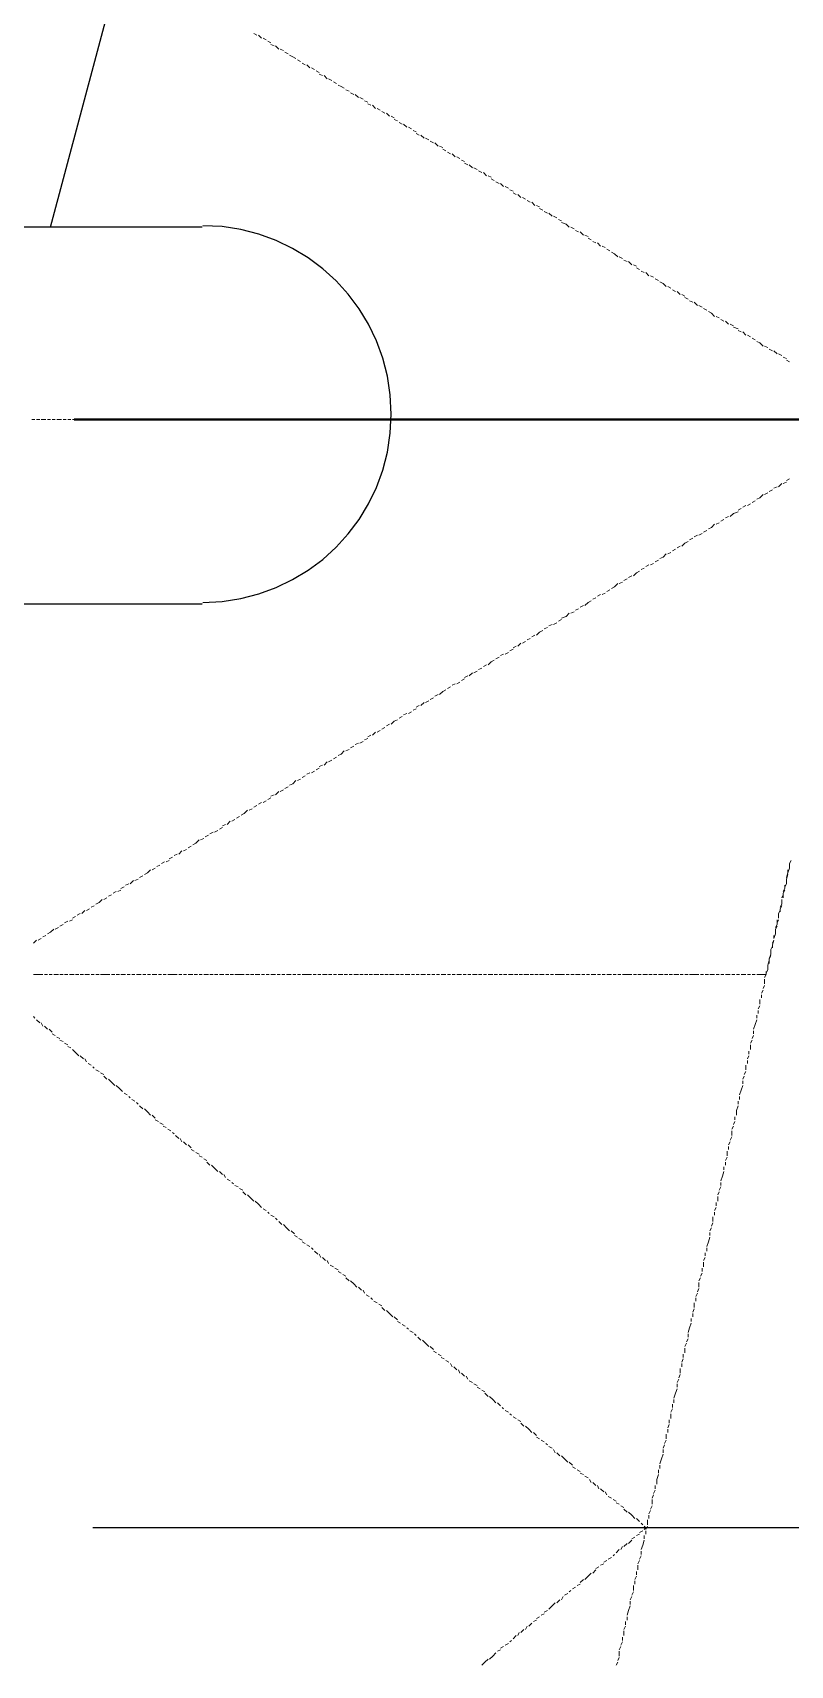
# Model space of a CAD drawing. Extents: x 0 to 604, y 0 to 420.
# Drawn here: x 80.51 to 90.77, y 337.12 to 359.23 of the extents above; entities that cross this region are included whole.
import ezdxf

# ---------------------------------------------------------------- set-up
doc = ezdxf.new("R2010")
doc.units = 0

msp = doc.modelspace()

# ---------------------------------------------------------------- linework, layer by layer
at = {"color": 7, "lineweight": 25}
for p, q in [((80.751, 356.595), (81.64, 359.939)), ((83.075, 356.603), (82.815, 356.616)), ((82.804, 356.595), (77.322, 356.595)), ((83.329, 356.564), (83.075, 356.603)), ((83.573, 356.501), (83.329, 356.564)), ((83.807, 356.416), (83.573, 356.501)), ((84.03, 356.308), (83.807, 356.416)), ((84.241, 356.18), (84.03, 356.308)), ((84.437, 356.034), (84.241, 356.18)), ((84.618, 355.869), (84.437, 356.034)), ((84.783, 355.688), (84.618, 355.869)), ((84.93, 355.491), (84.783, 355.688)), ((85.057, 355.281), (84.93, 355.491)), ((85.165, 355.058), (85.057, 355.281)), ((85.25, 354.824), (85.165, 355.058)), ((85.313, 354.579), (85.25, 354.824)), ((85.352, 354.326), (85.313, 354.579)), ((85.365, 354.065), (85.352, 354.326)), ((85.352, 353.805), (85.365, 354.065)), ((85.313, 353.551), (85.352, 353.805)), ((85.25, 353.307), (85.313, 353.551)), ((85.165, 353.073), (85.25, 353.307)), ((85.057, 352.85), (85.165, 353.073)), ((84.783, 352.443), (84.93, 352.639)), ((84.93, 352.639), (85.057, 352.85)), ((84.618, 352.262), (84.783, 352.443)), ((84.437, 352.097), (84.618, 352.262)), ((84.241, 351.95), (84.437, 352.097)), ((83.807, 351.715), (84.03, 351.823)), ((84.03, 351.823), (84.241, 351.95)), ((82.815, 351.515), (83.075, 351.528)), ((83.075, 351.528), (83.329, 351.567)), ((83.329, 351.567), (83.573, 351.63)), ((83.573, 351.63), (83.807, 351.715)), ((77.322, 351.494), (82.804, 351.494)), ((101.325, 338.984), (81.322, 338.984))]:
    msp.add_line(p, q, dxfattribs=at)
at = {"color": 7, "lineweight": 5}
for p, q in [((83.502, 359.219), (83.545, 359.198)), ((83.566, 359.198), (83.608, 359.156)), ((83.629, 359.156), (83.672, 359.135)), ((83.693, 359.114), (83.735, 359.092)), ((83.735, 359.071), (83.778, 359.05)), ((83.799, 359.05), (83.841, 359.008)), ((83.862, 359.008), (83.905, 358.987)), ((83.926, 358.966), (83.968, 358.944)), ((83.989, 358.923), (84.032, 358.902)), ((84.032, 358.902), (84.074, 358.881)), ((84.095, 358.86), (84.137, 358.839)), ((84.159, 358.817), (84.201, 358.796)), ((84.222, 358.796), (84.264, 358.754)), ((84.286, 358.754), (84.328, 358.733)), ((84.349, 358.711), (84.391, 358.69)), ((84.391, 358.669), (84.434, 358.648)), ((84.455, 358.648), (84.497, 358.606)), ((84.518, 358.606), (84.561, 358.584)), ((84.582, 358.563), (84.624, 358.542)), ((84.645, 358.521), (84.688, 358.5)), ((84.688, 358.5), (84.73, 358.479)), ((84.751, 358.457), (84.794, 358.436)), ((84.815, 358.415), (84.857, 358.394)), ((84.878, 358.394), (84.921, 358.352)), ((84.942, 358.352), (84.984, 358.33)), ((85.005, 358.309), (85.048, 358.288)), ((85.048, 358.267), (85.09, 358.246)), ((85.111, 358.246), (85.153, 358.204)), ((85.175, 358.204), (85.217, 358.182)), ((85.238, 358.161), (85.28, 358.14)), ((85.302, 358.14), (85.344, 358.098)), ((85.365, 358.098), (85.407, 358.077)), ((85.407, 358.055), (85.45, 358.034)), ((85.471, 358.013), (85.513, 357.992)), ((85.534, 357.992), (85.577, 357.949)), ((85.598, 357.949), (85.64, 357.928)), ((85.661, 357.907), (85.704, 357.886)), ((85.704, 357.865), (85.746, 357.844)), ((85.767, 357.844), (85.81, 357.801)), ((85.831, 357.801), (85.873, 357.78)), ((85.894, 357.759), (85.937, 357.738)), ((85.958, 357.738), (86, 357.695)), ((86.021, 357.695), (86.064, 357.674)), ((86.064, 357.653), (86.106, 357.632)), ((86.127, 357.611), (86.169, 357.59)), ((86.191, 357.59), (86.233, 357.547)), ((86.254, 357.547), (86.296, 357.526)), ((86.318, 357.505), (86.36, 357.484)), ((86.36, 357.463), (86.402, 357.442)), ((86.423, 357.442), (86.466, 357.399)), ((86.487, 357.399), (86.529, 357.378)), ((86.55, 357.357), (86.593, 357.336)), ((86.614, 357.336), (86.656, 357.293)), ((86.677, 357.293), (86.72, 357.272)), ((86.72, 357.251), (86.762, 357.23)), ((86.783, 357.209), (86.826, 357.187)), ((86.847, 357.187), (86.889, 357.145)), ((86.91, 357.145), (86.953, 357.124)), ((86.974, 357.103), (87.016, 357.082)), ((87.016, 357.06), (87.058, 357.039)), ((87.08, 357.039), (87.122, 356.997)), ((87.143, 356.997), (87.185, 356.976)), ((87.207, 356.955), (87.249, 356.933)), ((87.27, 356.933), (87.312, 356.891)), ((87.334, 356.891), (87.376, 356.87)), ((87.376, 356.849), (87.418, 356.828)), ((87.439, 356.807), (87.482, 356.785)), ((87.503, 356.785), (87.545, 356.743)), ((87.566, 356.743), (87.609, 356.722)), ((87.63, 356.701), (87.672, 356.68)), ((87.672, 356.658), (87.736, 356.637)), ((87.736, 356.637), (87.778, 356.595)), ((87.799, 356.595), (87.842, 356.574)), ((87.863, 356.553), (87.905, 356.531)), ((87.926, 356.531), (87.969, 356.489)), ((87.99, 356.489), (88.032, 356.468)), ((88.032, 356.447), (88.074, 356.425)), ((88.096, 356.404), (88.138, 356.383)), ((88.159, 356.383), (88.201, 356.341)), ((88.223, 356.341), (88.265, 356.32)), ((88.286, 356.298), (88.328, 356.277)), ((88.35, 356.256), (88.392, 356.235)), ((88.392, 356.235), (88.434, 356.193)), ((88.455, 356.193), (88.498, 356.171)), ((88.519, 356.15), (88.561, 356.129)), ((88.582, 356.129), (88.625, 356.087)), ((88.646, 356.087), (88.688, 356.066)), ((88.688, 356.045), (88.731, 356.023)), ((88.752, 356.002), (88.794, 355.981)), ((88.815, 355.981), (88.858, 355.939)), ((88.879, 355.939), (88.921, 355.918)), ((88.942, 355.896), (88.985, 355.875)), ((89.006, 355.854), (89.048, 355.833)), ((89.048, 355.833), (89.09, 355.791)), ((89.112, 355.791), (89.154, 355.769)), ((89.175, 355.748), (89.217, 355.727)), ((89.239, 355.727), (89.281, 355.685)), ((89.302, 355.685), (89.344, 355.663)), ((89.344, 355.642), (89.387, 355.621)), ((89.408, 355.6), (89.45, 355.579)), ((89.471, 355.579), (89.514, 355.536)), ((89.535, 355.536), (89.577, 355.515)), ((89.598, 355.494), (89.641, 355.473)), ((89.662, 355.452), (89.704, 355.431)), ((89.704, 355.431), (89.747, 355.388)), ((89.768, 355.388), (89.81, 355.367)), ((89.831, 355.346), (89.874, 355.325)), ((89.895, 355.325), (89.937, 355.282)), ((89.958, 355.282), (90.001, 355.261)), ((90.001, 355.24), (90.064, 355.219)), ((90.064, 355.198), (90.106, 355.177)), ((90.128, 355.177), (90.17, 355.134)), ((90.191, 355.134), (90.233, 355.113)), ((90.255, 355.092), (90.297, 355.071)), ((90.318, 355.05), (90.36, 355.029)), ((90.36, 355.029), (90.403, 354.986)), ((90.424, 354.986), (90.466, 354.965)), ((90.487, 354.944), (90.53, 354.923)), ((90.551, 354.923), (90.593, 354.88)), ((90.614, 354.88), (90.657, 354.859)), ((90.678, 354.838), (90.72, 354.817)), ((90.72, 354.796), (90.763, 354.774)), ((80.539, 353.991), (80.497, 353.991)), ((80.603, 353.991), (80.56, 353.991)), ((80.687, 353.991), (80.624, 353.991)), ((80.751, 353.991), (80.708, 353.991)), ((80.814, 353.991), (80.772, 353.991)), ((80.899, 353.991), (80.835, 353.991)), ((80.962, 353.991), (80.92, 353.991)), ((81.026, 353.991), (80.984, 353.991)), ((81.111, 353.991), (81.047, 353.991)), ((81.174, 353.991), (81.132, 353.991)), ((81.238, 353.991), (81.195, 353.991)), ((81.322, 353.991), (81.259, 353.991)), ((81.386, 353.991), (81.343, 353.991)), ((81.449, 353.991), (81.407, 353.991)), ((81.513, 353.991), (81.47, 353.991)), ((81.597, 353.991), (81.534, 353.991)), ((81.661, 353.991), (81.619, 353.991)), ((81.724, 353.991), (81.682, 353.991)), ((81.809, 353.991), (81.746, 353.991)), ((81.873, 353.991), (81.83, 353.991)), ((81.936, 353.991), (81.894, 353.991)), ((82.021, 353.991), (81.957, 353.991)), ((82.084, 353.991), (82.042, 353.991)), ((82.148, 353.991), (82.105, 353.991)), ((82.232, 353.991), (82.169, 353.991)), ((82.296, 353.991), (82.254, 353.991)), ((82.359, 353.991), (82.317, 353.991)), ((82.423, 353.991), (82.381, 353.991)), ((82.508, 353.991), (82.444, 353.991)), ((82.571, 353.991), (82.529, 353.991)), ((82.635, 353.991), (82.592, 353.991)), ((82.719, 353.991), (82.656, 353.991)), ((82.783, 353.991), (82.74, 353.991)), ((82.846, 353.991), (82.804, 353.991)), ((82.931, 353.991), (82.867, 353.991)), ((82.994, 353.991), (82.952, 353.991)), ((83.058, 353.991), (83.016, 353.991)), ((83.143, 353.991), (83.079, 353.991)), ((83.206, 353.991), (83.143, 353.991)), ((83.27, 353.991), (83.227, 353.991)), ((83.333, 353.991), (83.291, 353.991)), ((83.418, 353.991), (83.354, 353.991)), ((83.481, 353.991), (83.439, 353.991)), ((83.545, 353.991), (83.502, 353.991)), ((83.629, 353.991), (83.566, 353.991)), ((83.693, 353.991), (83.651, 353.991)), ((83.756, 353.991), (83.714, 353.991)), ((83.841, 353.991), (83.778, 353.991)), ((83.905, 353.991), (83.862, 353.991)), ((83.968, 353.991), (83.926, 353.991)), ((84.053, 353.991), (83.989, 353.991)), ((84.116, 353.991), (84.053, 353.991)), ((84.18, 353.991), (84.137, 353.991)), ((84.243, 353.991), (84.201, 353.991)), ((84.328, 353.991), (84.264, 353.991)), ((84.391, 353.991), (84.349, 353.991)), ((84.455, 353.991), (84.413, 353.991)), ((84.54, 353.991), (84.476, 353.991)), ((84.603, 353.991), (84.561, 353.991)), ((84.667, 353.991), (84.624, 353.991)), ((84.751, 353.991), (84.688, 353.991)), ((84.815, 353.991), (84.772, 353.991)), ((84.878, 353.991), (84.836, 353.991)), ((84.963, 353.991), (84.899, 353.991)), ((85.026, 353.991), (84.963, 353.991)), ((85.09, 353.991), (85.048, 353.991)), ((85.153, 353.991), (85.111, 353.991)), ((85.238, 353.991), (85.175, 353.991)), ((85.302, 353.991), (85.259, 353.991)), ((85.365, 353.991), (85.323, 353.991)), ((85.45, 353.991), (85.386, 353.991)), ((85.513, 353.991), (85.471, 353.991)), ((85.577, 353.991), (85.534, 353.991)), ((85.661, 353.991), (85.598, 353.991)), ((85.725, 353.991), (85.683, 353.991)), ((85.788, 353.991), (85.746, 353.991)), ((85.873, 353.991), (85.81, 353.991)), ((85.937, 353.991), (85.873, 353.991)), ((86, 353.991), (85.958, 353.991)), ((86.064, 353.991), (86.021, 353.991)), ((86.148, 353.991), (86.085, 353.991)), ((86.212, 353.991), (86.169, 353.991)), ((86.275, 353.991), (86.233, 353.991)), ((86.36, 353.991), (86.296, 353.991)), ((86.423, 353.991), (86.381, 353.991)), ((86.487, 353.991), (86.445, 353.991)), ((86.572, 353.991), (86.508, 353.991)), ((86.635, 353.991), (86.593, 353.991)), ((86.699, 353.991), (86.656, 353.991)), ((86.783, 353.991), (86.72, 353.991)), ((86.847, 353.991), (86.783, 353.991)), ((86.91, 353.991), (86.868, 353.991)), ((86.974, 353.991), (86.931, 353.991)), ((87.058, 353.991), (86.995, 353.991)), ((87.122, 353.991), (87.08, 353.991)), ((87.185, 353.991), (87.143, 353.991)), ((87.27, 353.991), (87.207, 353.991)), ((87.334, 353.991), (87.291, 353.991)), ((87.397, 353.991), (87.355, 353.991)), ((87.482, 353.991), (87.418, 353.991)), ((87.545, 353.991), (87.503, 353.991)), ((87.609, 353.991), (87.566, 353.991)), ((87.693, 353.991), (87.63, 353.991)), ((87.757, 353.991), (87.693, 353.991)), ((87.82, 353.991), (87.778, 353.991)), ((87.884, 353.991), (87.842, 353.991)), ((87.969, 353.991), (87.905, 353.991)), ((88.032, 353.991), (87.99, 353.991)), ((88.096, 353.991), (88.053, 353.991)), ((88.18, 353.991), (88.117, 353.991)), ((88.244, 353.991), (88.201, 353.991)), ((88.307, 353.991), (88.265, 353.991)), ((88.392, 353.991), (88.328, 353.991)), ((88.455, 353.991), (88.413, 353.991)), ((88.519, 353.991), (88.477, 353.991)), ((88.582, 353.991), (88.54, 353.991)), ((88.667, 353.991), (88.604, 353.991)), ((88.731, 353.991), (88.688, 353.991)), ((88.794, 353.991), (88.752, 353.991)), ((88.879, 353.991), (88.815, 353.991)), ((88.942, 353.991), (88.9, 353.991)), ((89.006, 353.991), (88.963, 353.991)), ((89.09, 353.991), (89.027, 353.991)), ((89.154, 353.991), (89.112, 353.991)), ((89.217, 353.991), (89.175, 353.991)), ((89.302, 353.991), (89.239, 353.991)), ((89.366, 353.991), (89.323, 353.991)), ((89.429, 353.991), (89.387, 353.991)), ((89.493, 353.991), (89.45, 353.991)), ((89.577, 353.991), (89.514, 353.991)), ((89.641, 353.991), (89.598, 353.991)), ((89.704, 353.991), (89.662, 353.991)), ((89.789, 353.991), (89.725, 353.991)), ((89.852, 353.991), (89.81, 353.991)), ((89.916, 353.991), (89.874, 353.991)), ((90.001, 353.991), (89.937, 353.991)), ((90.064, 353.991), (90.022, 353.991)), ((90.128, 353.991), (90.085, 353.991)), ((90.212, 353.991), (90.149, 353.991)), ((90.276, 353.991), (90.233, 353.991)), ((90.339, 353.991), (90.297, 353.991)), ((90.403, 353.991), (90.36, 353.991)), ((90.487, 353.991), (90.424, 353.991)), ((90.551, 353.991), (90.509, 353.991)), ((90.614, 353.991), (90.572, 353.991)), ((90.699, 353.991), (90.636, 353.991)), ((90.763, 353.991), (90.72, 353.991)), ((90.551, 353.06), (90.593, 353.081)), ((90.614, 353.081), (90.657, 353.123)), ((90.678, 353.123), (90.72, 353.145)), ((90.72, 353.166), (90.763, 353.187)), ((90.255, 352.87), (90.297, 352.891)), ((90.318, 352.912), (90.36, 352.933)), ((90.36, 352.933), (90.403, 352.975)), ((90.424, 352.975), (90.466, 352.997)), ((90.487, 353.018), (90.53, 353.039)), ((89.831, 352.615), (89.874, 352.637)), ((89.895, 352.658), (89.937, 352.679)), ((89.958, 352.679), (90.001, 352.721)), ((90.001, 352.721), (90.064, 352.742)), ((90.064, 352.764), (90.106, 352.785)), ((90.128, 352.806), (90.17, 352.827)), ((90.191, 352.827), (90.233, 352.848)), ((89.471, 352.404), (89.514, 352.425)), ((89.535, 352.425), (89.577, 352.446)), ((89.598, 352.467), (89.641, 352.488)), ((89.662, 352.51), (89.704, 352.531)), ((89.704, 352.531), (89.747, 352.573)), ((89.768, 352.573), (89.81, 352.594)), ((89.112, 352.171), (89.154, 352.192)), ((89.175, 352.213), (89.217, 352.235)), ((89.239, 352.256), (89.281, 352.277)), ((89.302, 352.277), (89.344, 352.319)), ((89.344, 352.319), (89.387, 352.34)), ((89.408, 352.361), (89.45, 352.383)), ((88.752, 351.959), (88.794, 351.98)), ((88.815, 352.002), (88.858, 352.023)), ((88.879, 352.023), (88.921, 352.044)), ((88.942, 352.065), (88.985, 352.086)), ((89.006, 352.108), (89.048, 352.129)), ((89.048, 352.129), (89.09, 352.171)), ((88.392, 351.726), (88.434, 351.769)), ((88.455, 351.769), (88.498, 351.79)), ((88.519, 351.811), (88.561, 351.832)), ((88.582, 351.853), (88.625, 351.875)), ((88.646, 351.875), (88.688, 351.917)), ((88.688, 351.917), (88.731, 351.938)), ((88.032, 351.515), (88.074, 351.536)), ((88.096, 351.557), (88.138, 351.578)), ((88.159, 351.599), (88.201, 351.621)), ((88.223, 351.621), (88.265, 351.642)), ((88.286, 351.663), (88.328, 351.684)), ((88.35, 351.705), (88.392, 351.726)), ((87.672, 351.303), (87.736, 351.324)), ((87.736, 351.324), (87.778, 351.367)), ((87.799, 351.367), (87.842, 351.388)), ((87.863, 351.409), (87.905, 351.43)), ((87.926, 351.451), (87.969, 351.473)), ((87.99, 351.473), (88.032, 351.515)), ((87.334, 351.07), (87.376, 351.113)), ((87.376, 351.113), (87.418, 351.134)), ((87.439, 351.155), (87.482, 351.176)), ((87.503, 351.197), (87.545, 351.218)), ((87.566, 351.218), (87.609, 351.24)), ((87.63, 351.261), (87.672, 351.282)), ((86.974, 350.859), (87.016, 350.88)), ((87.016, 350.901), (87.058, 350.922)), ((87.08, 350.922), (87.122, 350.964)), ((87.143, 350.964), (87.185, 350.986)), ((87.207, 351.007), (87.249, 351.028)), ((87.27, 351.049), (87.312, 351.07)), ((86.614, 350.647), (86.656, 350.668)), ((86.677, 350.668), (86.72, 350.711)), ((86.72, 350.711), (86.762, 350.732)), ((86.783, 350.753), (86.826, 350.774)), ((86.847, 350.795), (86.889, 350.816)), ((86.91, 350.816), (86.953, 350.837)), ((86.254, 350.414), (86.296, 350.435)), ((86.318, 350.456), (86.36, 350.478)), ((86.36, 350.499), (86.402, 350.52)), ((86.423, 350.52), (86.466, 350.562)), ((86.487, 350.562), (86.529, 350.584)), ((86.55, 350.605), (86.593, 350.626)), ((85.894, 350.202), (85.937, 350.224)), ((85.958, 350.245), (86, 350.266)), ((86.021, 350.266), (86.064, 350.308)), ((86.064, 350.308), (86.106, 350.329)), ((86.127, 350.351), (86.169, 350.372)), ((86.191, 350.393), (86.233, 350.414)), ((85.534, 349.991), (85.577, 350.012)), ((85.598, 350.012), (85.64, 350.033)), ((85.661, 350.054), (85.704, 350.075)), ((85.704, 350.097), (85.746, 350.118)), ((85.767, 350.118), (85.81, 350.16)), ((85.831, 350.16), (85.873, 350.181)), ((85.111, 349.716), (85.153, 349.758)), ((85.175, 349.758), (85.217, 349.779)), ((85.238, 349.8), (85.28, 349.822)), ((85.302, 349.843), (85.344, 349.864)), ((85.365, 349.864), (85.407, 349.906)), ((85.407, 349.906), (85.45, 349.927)), ((85.471, 349.949), (85.513, 349.97)), ((84.815, 349.546), (84.857, 349.567)), ((84.878, 349.589), (84.921, 349.61)), ((84.942, 349.61), (84.984, 349.631)), ((85.005, 349.652), (85.048, 349.673)), ((85.048, 349.694), (85.09, 349.716)), ((84.455, 349.313), (84.497, 349.356)), ((84.518, 349.356), (84.561, 349.377)), ((84.582, 349.398), (84.624, 349.419)), ((84.645, 349.44), (84.688, 349.462)), ((84.688, 349.462), (84.73, 349.504)), ((84.751, 349.504), (84.794, 349.525)), ((84.032, 349.06), (84.074, 349.102)), ((84.095, 349.102), (84.137, 349.123)), ((84.159, 349.144), (84.201, 349.165)), ((84.222, 349.187), (84.264, 349.208)), ((84.286, 349.208), (84.328, 349.229)), ((84.349, 349.25), (84.391, 349.271)), ((84.391, 349.292), (84.434, 349.313)), ((83.735, 348.89), (83.778, 348.911)), ((83.799, 348.911), (83.841, 348.954)), ((83.862, 348.954), (83.905, 348.975)), ((83.926, 348.996), (83.968, 349.017)), ((83.989, 349.038), (84.032, 349.06)), ((83.333, 348.636), (83.375, 348.657)), ((83.375, 348.657), (83.418, 348.7)), ((83.439, 348.7), (83.481, 348.721)), ((83.502, 348.742), (83.545, 348.763)), ((83.566, 348.784), (83.608, 348.805)), ((83.629, 348.805), (83.672, 348.827)), ((83.693, 348.848), (83.735, 348.869)), ((83.037, 348.446), (83.079, 348.467)), ((83.079, 348.488), (83.121, 348.509)), ((83.143, 348.509), (83.185, 348.551)), ((83.206, 348.551), (83.248, 348.573)), ((83.27, 348.594), (83.312, 348.615)), ((82.613, 348.192), (82.656, 348.213)), ((82.677, 348.234), (82.719, 348.255)), ((82.719, 348.255), (82.762, 348.298)), ((82.783, 348.298), (82.825, 348.319)), ((82.846, 348.34), (82.889, 348.361)), ((82.91, 348.382), (82.952, 348.403)), ((82.973, 348.403), (83.016, 348.425)), ((82.254, 347.98), (82.296, 348.001)), ((82.317, 348.001), (82.359, 348.022)), ((82.359, 348.043), (82.402, 348.065)), ((82.423, 348.086), (82.465, 348.107)), ((82.486, 348.107), (82.529, 348.149)), ((82.55, 348.149), (82.592, 348.17)), ((90.763, 347.98), (90.784, 348.022)), ((81.894, 347.747), (81.936, 347.768)), ((81.957, 347.789), (82, 347.811)), ((82.021, 347.832), (82.063, 347.853)), ((82.063, 347.853), (82.105, 347.895)), ((82.127, 347.895), (82.169, 347.916)), ((82.19, 347.938), (82.232, 347.959)), ((90.741, 347.853), (90.72, 347.789)), ((90.72, 347.768), (90.741, 347.832)), ((90.72, 347.705), (90.72, 347.768)), ((90.72, 347.768), (90.72, 347.726)), ((90.763, 347.916), (90.741, 347.853)), ((90.741, 347.853), (90.741, 347.895)), ((90.763, 347.98), (90.763, 347.938)), ((90.763, 347.916), (90.763, 347.959)), ((81.534, 347.536), (81.576, 347.557)), ((81.597, 347.578), (81.64, 347.599)), ((81.661, 347.599), (81.703, 347.62)), ((81.703, 347.641), (81.746, 347.663)), ((81.767, 347.684), (81.809, 347.705)), ((81.83, 347.705), (81.873, 347.747)), ((90.657, 347.514), (90.678, 347.557)), ((90.699, 347.641), (90.678, 347.599)), ((90.678, 347.578), (90.699, 347.62)), ((90.678, 347.578), (90.678, 347.514)), ((90.72, 347.705), (90.699, 347.663)), ((90.699, 347.641), (90.699, 347.684)), ((81.174, 347.303), (81.216, 347.345)), ((81.238, 347.345), (81.28, 347.366)), ((81.301, 347.387), (81.343, 347.408)), ((81.365, 347.43), (81.407, 347.451)), ((81.407, 347.451), (81.449, 347.493)), ((81.47, 347.493), (81.513, 347.514)), ((90.614, 347.303), (90.636, 347.345)), ((90.657, 347.43), (90.636, 347.387)), ((90.636, 347.366), (90.657, 347.408)), ((90.636, 347.366), (90.636, 347.324)), ((90.657, 347.43), (90.657, 347.493)), ((90.657, 347.493), (90.657, 347.451)), ((80.814, 347.091), (80.857, 347.112)), ((80.878, 347.133), (80.92, 347.154)), ((80.941, 347.176), (80.984, 347.197)), ((81.005, 347.197), (81.047, 347.218)), ((81.047, 347.239), (81.089, 347.26)), ((81.111, 347.281), (81.153, 347.303)), ((90.593, 347.154), (90.572, 347.112)), ((90.572, 347.091), (90.593, 347.133)), ((90.593, 347.154), (90.593, 347.218)), ((90.614, 347.218), (90.593, 347.176)), ((90.614, 347.303), (90.614, 347.239)), ((90.614, 347.239), (90.614, 347.281)), ((80.518, 346.901), (80.56, 346.943)), ((80.581, 346.943), (80.624, 346.964)), ((80.645, 346.985), (80.687, 347.006)), ((80.708, 347.027), (80.751, 347.049)), ((80.751, 347.049), (80.793, 347.091)), ((90.53, 346.879), (90.551, 346.943)), ((90.551, 346.943), (90.53, 346.901)), ((90.572, 347.027), (90.551, 346.964)), ((90.551, 346.964), (90.551, 347.006)), ((90.572, 347.091), (90.572, 347.049)), ((90.572, 347.027), (90.572, 347.07)), ((90.466, 346.604), (90.487, 346.668)), ((90.509, 346.752), (90.487, 346.689)), ((90.487, 346.689), (90.509, 346.731)), ((90.487, 346.689), (90.487, 346.625)), ((90.509, 346.816), (90.53, 346.858)), ((90.509, 346.816), (90.509, 346.774)), ((90.509, 346.752), (90.509, 346.795)), ((90.53, 346.879), (90.53, 346.837)), ((80.518, 346.477), (80.581, 346.477)), ((80.581, 346.477), (80.645, 346.477)), ((80.666, 346.477), (80.708, 346.477)), ((80.73, 346.477), (80.772, 346.477)), ((80.793, 346.477), (80.857, 346.477)), ((80.878, 346.477), (80.92, 346.477)), ((80.941, 346.477), (80.984, 346.477)), ((81.005, 346.477), (81.068, 346.477)), ((81.089, 346.477), (81.132, 346.477)), ((81.153, 346.477), (81.195, 346.477)), ((81.216, 346.477), (81.28, 346.477)), ((81.301, 346.477), (81.343, 346.477)), ((81.365, 346.477), (81.407, 346.477)), ((81.428, 346.477), (81.492, 346.477)), ((81.492, 346.477), (81.555, 346.477)), ((81.576, 346.477), (81.619, 346.477)), ((81.64, 346.477), (81.682, 346.477)), ((81.703, 346.477), (81.767, 346.477)), ((81.788, 346.477), (81.83, 346.477)), ((81.851, 346.477), (81.894, 346.477)), ((81.915, 346.477), (81.978, 346.477)), ((82, 346.477), (82.042, 346.477)), ((82.063, 346.477), (82.105, 346.477)), ((82.127, 346.477), (82.19, 346.477)), ((82.211, 346.477), (82.254, 346.477)), ((82.275, 346.477), (82.317, 346.477)), ((82.338, 346.477), (82.402, 346.477)), ((82.402, 346.477), (82.465, 346.477)), ((82.486, 346.477), (82.529, 346.477)), ((82.55, 346.477), (82.592, 346.477)), ((82.613, 346.477), (82.677, 346.477)), ((82.698, 346.477), (82.74, 346.477)), ((82.762, 346.477), (82.804, 346.477)), ((82.825, 346.477), (82.889, 346.477)), ((82.91, 346.477), (82.952, 346.477)), ((82.973, 346.477), (83.016, 346.477)), ((83.037, 346.477), (83.1, 346.477)), ((83.121, 346.477), (83.164, 346.477)), ((83.185, 346.477), (83.227, 346.477)), ((83.248, 346.477), (83.312, 346.477)), ((83.312, 346.477), (83.375, 346.477)), ((83.397, 346.477), (83.439, 346.477)), ((83.46, 346.477), (83.502, 346.477)), ((83.524, 346.477), (83.587, 346.477)), ((83.608, 346.477), (83.651, 346.477)), ((83.672, 346.477), (83.714, 346.477)), ((83.735, 346.477), (83.799, 346.477)), ((83.82, 346.477), (83.862, 346.477)), ((83.883, 346.477), (83.926, 346.477)), ((83.947, 346.477), (84.01, 346.477)), ((84.032, 346.477), (84.074, 346.477)), ((84.095, 346.477), (84.137, 346.477)), ((84.159, 346.477), (84.222, 346.477)), ((84.222, 346.477), (84.286, 346.477)), ((84.307, 346.477), (84.349, 346.477)), ((84.37, 346.477), (84.413, 346.477)), ((84.434, 346.477), (84.497, 346.477)), ((84.518, 346.477), (84.561, 346.477)), ((84.582, 346.477), (84.624, 346.477)), ((84.645, 346.477), (84.709, 346.477)), ((84.73, 346.477), (84.772, 346.477)), ((84.794, 346.477), (84.836, 346.477)), ((84.857, 346.477), (84.921, 346.477)), ((84.942, 346.477), (84.984, 346.477)), ((85.005, 346.477), (85.048, 346.477)), ((85.069, 346.477), (85.111, 346.477)), ((85.132, 346.477), (85.196, 346.477)), ((85.217, 346.477), (85.259, 346.477)), ((85.28, 346.477), (85.323, 346.477)), ((85.344, 346.477), (85.407, 346.477)), ((85.429, 346.477), (85.471, 346.477)), ((85.492, 346.477), (85.534, 346.477)), ((85.556, 346.477), (85.619, 346.477)), ((85.64, 346.477), (85.683, 346.477)), ((85.704, 346.477), (85.746, 346.477)), ((85.767, 346.477), (85.831, 346.477)), ((85.852, 346.477), (85.894, 346.477)), ((85.915, 346.477), (85.958, 346.477)), ((85.979, 346.477), (86.021, 346.477)), ((86.042, 346.477), (86.106, 346.477)), ((86.127, 346.477), (86.169, 346.477)), ((86.191, 346.477), (86.233, 346.477)), ((86.254, 346.477), (86.318, 346.477)), ((86.339, 346.477), (86.381, 346.477)), ((86.402, 346.477), (86.445, 346.477)), ((86.466, 346.477), (86.529, 346.477)), ((86.55, 346.477), (86.593, 346.477)), ((86.614, 346.477), (86.656, 346.477)), ((86.677, 346.477), (86.741, 346.477)), ((86.762, 346.477), (86.804, 346.477)), ((86.826, 346.477), (86.868, 346.477)), ((86.889, 346.477), (86.931, 346.477)), ((86.953, 346.477), (87.016, 346.477)), ((87.037, 346.477), (87.08, 346.477)), ((87.101, 346.477), (87.143, 346.477)), ((87.164, 346.477), (87.228, 346.477)), ((87.249, 346.477), (87.291, 346.477)), ((87.312, 346.477), (87.355, 346.477)), ((87.376, 346.477), (87.439, 346.477)), ((87.461, 346.477), (87.503, 346.477)), ((87.524, 346.477), (87.566, 346.477)), ((87.588, 346.477), (87.651, 346.477)), ((87.651, 346.477), (87.715, 346.477)), ((87.736, 346.477), (87.778, 346.477)), ((87.799, 346.477), (87.842, 346.477)), ((87.863, 346.477), (87.926, 346.477)), ((87.947, 346.477), (87.99, 346.477)), ((88.011, 346.477), (88.053, 346.477)), ((88.074, 346.477), (88.138, 346.477)), ((88.159, 346.477), (88.201, 346.477)), ((88.223, 346.477), (88.265, 346.477)), ((88.286, 346.477), (88.35, 346.477)), ((88.371, 346.477), (88.413, 346.477)), ((88.434, 346.477), (88.477, 346.477)), ((88.498, 346.477), (88.561, 346.477)), ((88.561, 346.477), (88.625, 346.477)), ((88.646, 346.477), (88.688, 346.477)), ((88.709, 346.477), (88.752, 346.477)), ((88.773, 346.477), (88.836, 346.477)), ((88.858, 346.477), (88.9, 346.477)), ((88.921, 346.477), (88.963, 346.477)), ((88.985, 346.477), (89.048, 346.477)), ((89.069, 346.477), (89.112, 346.477)), ((89.133, 346.477), (89.175, 346.477)), ((89.196, 346.477), (89.26, 346.477)), ((89.281, 346.477), (89.323, 346.477)), ((89.344, 346.477), (89.387, 346.477)), ((89.408, 346.477), (89.471, 346.477)), ((89.471, 346.477), (89.535, 346.477)), ((89.556, 346.477), (89.598, 346.477)), ((89.62, 346.477), (89.662, 346.477)), ((89.683, 346.477), (89.747, 346.477)), ((89.768, 346.477), (89.81, 346.477)), ((89.831, 346.477), (89.874, 346.477)), ((89.895, 346.477), (89.958, 346.477)), ((89.979, 346.477), (90.022, 346.477)), ((90.043, 346.477), (90.085, 346.477)), ((90.106, 346.477), (90.17, 346.477)), ((90.191, 346.477), (90.233, 346.477)), ((90.255, 346.477), (90.297, 346.477)), ((90.318, 346.477), (90.382, 346.477)), ((90.382, 346.477), (90.445, 346.477)), ((90.445, 346.477), (90.424, 346.435)), ((90.466, 346.541), (90.445, 346.498)), ((90.445, 346.477), (90.445, 346.519)), ((90.466, 346.541), (90.466, 346.604)), ((90.466, 346.604), (90.466, 346.562)), ((90.403, 346.265), (90.382, 346.223)), ((90.424, 346.329), (90.403, 346.287)), ((90.424, 346.414), (90.424, 346.35)), ((90.36, 346.054), (90.339, 346.012)), ((90.36, 346.139), (90.36, 346.075)), ((90.382, 346.202), (90.382, 346.16)), ((80.539, 345.884), (80.518, 345.906)), ((80.603, 345.821), (80.56, 345.863)), ((80.645, 345.779), (80.624, 345.821)), ((80.708, 345.736), (80.666, 345.779)), ((90.297, 345.8), (90.276, 345.736)), ((90.318, 345.863), (90.297, 345.8)), ((90.318, 345.927), (90.318, 345.884)), ((90.339, 345.99), (90.339, 345.948)), ((80.772, 345.694), (80.73, 345.736)), ((80.814, 345.652), (80.772, 345.673)), ((80.878, 345.609), (80.835, 345.63)), ((80.92, 345.567), (80.878, 345.588)), ((90.255, 345.588), (90.233, 345.546)), ((90.276, 345.652), (90.255, 345.609)), ((90.276, 345.715), (90.276, 345.673)), ((80.984, 345.525), (80.941, 345.546)), ((81.026, 345.482), (80.984, 345.503)), ((81.089, 345.419), (81.047, 345.461)), ((81.132, 345.377), (81.089, 345.419)), ((81.195, 345.334), (81.153, 345.377)), ((90.212, 345.377), (90.191, 345.334)), ((90.212, 345.44), (90.212, 345.398)), ((90.233, 345.525), (90.233, 345.461)), ((81.238, 345.292), (81.216, 345.334)), ((81.301, 345.25), (81.259, 345.271)), ((81.343, 345.207), (81.322, 345.228)), ((81.407, 345.165), (81.365, 345.186)), ((81.47, 345.122), (81.428, 345.144)), ((90.17, 345.165), (90.149, 345.122)), ((90.17, 345.25), (90.17, 345.186)), ((90.191, 345.313), (90.191, 345.271)), ((81.513, 345.059), (81.47, 345.101)), ((81.576, 345.017), (81.534, 345.059)), ((81.619, 344.974), (81.576, 345.017)), ((81.682, 344.932), (81.64, 344.974)), ((81.724, 344.89), (81.682, 344.932)), ((90.106, 344.911), (90.085, 344.847)), ((90.128, 344.974), (90.106, 344.911)), ((90.149, 345.101), (90.128, 345.059)), ((90.128, 345.038), (90.128, 344.995)), ((81.788, 344.847), (81.746, 344.868)), ((81.83, 344.805), (81.809, 344.826)), ((81.894, 344.763), (81.851, 344.784)), ((81.936, 344.72), (81.915, 344.741)), ((82, 344.657), (81.957, 344.699)), ((90.064, 344.699), (90.043, 344.636)), ((90.064, 344.763), (90.064, 344.72)), ((90.085, 344.826), (90.085, 344.784)), ((82.063, 344.615), (82.021, 344.657)), ((82.105, 344.572), (82.063, 344.615)), ((82.169, 344.53), (82.127, 344.572)), ((82.211, 344.488), (82.169, 344.509)), ((82.275, 344.445), (82.232, 344.466)), ((90.022, 344.488), (90.001, 344.445)), ((90.022, 344.551), (90.022, 344.509)), ((90.043, 344.636), (90.043, 344.572)), ((82.317, 344.403), (82.275, 344.424)), ((82.381, 344.36), (82.338, 344.382)), ((82.423, 344.318), (82.402, 344.339)), ((82.486, 344.255), (82.444, 344.297)), ((82.529, 344.212), (82.508, 344.255)), ((89.979, 344.276), (89.958, 344.233)), ((90.001, 344.424), (89.979, 344.382)), ((89.979, 344.36), (89.979, 344.297)), ((82.592, 344.17), (82.55, 344.212)), ((82.656, 344.128), (82.613, 344.17)), ((82.698, 344.085), (82.656, 344.106)), ((82.762, 344.043), (82.719, 344.064)), ((82.804, 344.001), (82.762, 344.022)), ((89.916, 344.085), (89.916, 344.022)), ((89.958, 344.212), (89.937, 344.17)), ((89.937, 344.149), (89.937, 344.106)), ((82.867, 343.958), (82.825, 343.979)), ((82.91, 343.895), (82.867, 343.937)), ((82.973, 343.853), (82.931, 343.895)), ((83.016, 343.81), (82.973, 343.853)), ((83.079, 343.768), (83.037, 343.81)), ((89.874, 343.81), (89.852, 343.747)), ((89.874, 343.874), (89.874, 343.831)), ((89.916, 344.001), (89.895, 343.958)), ((89.895, 343.937), (89.895, 343.895)), ((83.121, 343.726), (83.1, 343.768)), ((83.185, 343.683), (83.143, 343.704)), ((83.227, 343.641), (83.206, 343.662)), ((83.291, 343.599), (83.248, 343.62)), ((83.354, 343.556), (83.312, 343.577)), ((89.831, 343.599), (89.81, 343.556)), ((89.852, 343.747), (89.831, 343.683)), ((89.831, 343.662), (89.831, 343.62)), ((83.397, 343.493), (83.354, 343.535)), ((83.46, 343.45), (83.418, 343.493)), ((83.502, 343.408), (83.46, 343.45)), ((83.566, 343.366), (83.524, 343.408)), ((83.608, 343.323), (83.566, 343.366)), ((89.768, 343.387), (89.768, 343.344)), ((89.81, 343.535), (89.789, 343.493)), ((89.789, 343.471), (89.789, 343.408)), ((83.672, 343.281), (83.629, 343.302)), ((83.714, 343.239), (83.693, 343.26)), ((83.778, 343.196), (83.735, 343.217)), ((83.82, 343.154), (83.799, 343.175)), ((83.883, 343.091), (83.841, 343.133)), ((89.725, 343.196), (89.725, 343.133)), ((89.768, 343.323), (89.747, 343.281)), ((89.747, 343.26), (89.747, 343.217)), ((83.947, 343.048), (83.905, 343.091)), ((83.989, 343.006), (83.947, 343.048)), ((84.053, 342.964), (84.01, 343.006)), ((84.095, 342.921), (84.053, 342.942)), ((89.683, 342.921), (89.662, 342.858)), ((89.704, 343.048), (89.683, 343.006)), ((89.683, 342.985), (89.683, 342.942)), ((89.725, 343.112), (89.704, 343.069)), ((84.159, 342.879), (84.116, 342.9)), ((84.201, 342.836), (84.159, 342.858)), ((84.264, 342.794), (84.222, 342.815)), ((84.307, 342.752), (84.286, 342.773)), ((84.37, 342.688), (84.328, 342.731)), ((84.413, 342.646), (84.391, 342.688)), ((89.62, 342.709), (89.62, 342.667)), ((89.662, 342.858), (89.641, 342.794)), ((89.641, 342.773), (89.641, 342.731)), ((84.476, 342.604), (84.434, 342.646)), ((84.518, 342.561), (84.497, 342.604)), ((84.582, 342.519), (84.54, 342.54)), ((84.645, 342.477), (84.603, 342.498)), ((89.577, 342.498), (89.577, 342.455)), ((89.62, 342.646), (89.598, 342.604)), ((89.598, 342.582), (89.598, 342.519)), ((84.688, 342.434), (84.645, 342.455)), ((84.751, 342.392), (84.709, 342.413)), ((84.794, 342.329), (84.751, 342.371)), ((84.857, 342.286), (84.815, 342.329)), ((84.899, 342.244), (84.857, 342.286)), ((84.963, 342.202), (84.921, 342.244)), ((89.556, 342.371), (89.535, 342.329)), ((89.535, 342.307), (89.535, 342.244)), ((89.577, 342.434), (89.556, 342.392)), ((85.005, 342.159), (84.984, 342.202)), ((85.069, 342.117), (85.026, 342.138)), ((85.111, 342.074), (85.09, 342.096)), ((85.175, 342.032), (85.132, 342.053)), ((89.471, 342.032), (89.471, 341.969)), ((89.514, 342.159), (89.493, 342.117)), ((89.493, 342.096), (89.493, 342.053)), ((89.535, 342.223), (89.514, 342.18)), ((85.238, 341.99), (85.196, 342.011)), ((85.28, 341.926), (85.238, 341.969)), ((85.344, 341.884), (85.302, 341.926)), ((85.386, 341.842), (85.344, 341.884)), ((85.45, 341.799), (85.407, 341.842)), ((89.429, 341.82), (89.429, 341.778)), ((89.471, 341.947), (89.45, 341.905)), ((89.45, 341.884), (89.45, 341.842)), ((85.492, 341.757), (85.45, 341.778)), ((85.556, 341.715), (85.513, 341.736)), ((85.598, 341.672), (85.577, 341.693)), ((85.661, 341.63), (85.619, 341.651)), ((85.704, 341.588), (85.683, 341.609)), ((89.408, 341.693), (89.387, 341.63)), ((89.387, 341.609), (89.387, 341.567)), ((89.429, 341.757), (89.408, 341.693)), ((85.767, 341.524), (85.725, 341.567)), ((85.831, 341.482), (85.788, 341.524)), ((85.873, 341.44), (85.831, 341.482)), ((85.937, 341.397), (85.894, 341.44)), ((85.979, 341.355), (85.937, 341.376)), ((89.366, 341.482), (89.344, 341.44)), ((89.344, 341.418), (89.344, 341.355)), ((89.387, 341.545), (89.366, 341.503)), ((86.042, 341.312), (86, 341.334)), ((86.085, 341.27), (86.042, 341.291)), ((86.148, 341.228), (86.106, 341.249)), ((86.191, 341.164), (86.169, 341.207)), ((86.254, 341.122), (86.212, 341.164)), ((89.281, 341.143), (89.281, 341.08)), ((89.323, 341.27), (89.302, 341.228)), ((89.302, 341.207), (89.302, 341.164)), ((89.323, 341.334), (89.323, 341.291)), ((86.296, 341.08), (86.275, 341.122)), ((86.36, 341.037), (86.318, 341.08)), ((86.402, 340.995), (86.381, 341.037)), ((86.466, 340.953), (86.423, 340.974)), ((86.529, 340.91), (86.487, 340.932)), ((89.26, 340.995), (89.239, 340.953)), ((89.239, 340.932), (89.239, 340.889)), ((89.281, 341.058), (89.26, 341.016)), ((86.572, 340.868), (86.529, 340.889)), ((86.635, 340.826), (86.593, 340.847)), ((86.677, 340.762), (86.635, 340.805)), ((86.741, 340.72), (86.699, 340.762)), ((86.783, 340.678), (86.741, 340.72)), ((89.217, 340.805), (89.196, 340.741)), ((89.196, 340.72), (89.196, 340.678)), ((89.239, 340.868), (89.217, 340.805)), ((86.847, 340.635), (86.804, 340.678)), ((86.889, 340.593), (86.868, 340.614)), ((86.953, 340.55), (86.91, 340.572)), ((86.995, 340.508), (86.974, 340.529)), ((87.058, 340.466), (87.016, 340.487)), ((89.175, 340.593), (89.154, 340.55)), ((89.154, 340.529), (89.154, 340.466)), ((89.175, 340.656), (89.175, 340.614)), ((87.122, 340.423), (87.08, 340.445)), ((87.164, 340.36), (87.122, 340.402)), ((87.228, 340.318), (87.185, 340.36)), ((87.27, 340.275), (87.228, 340.318)), ((87.334, 340.233), (87.291, 340.275)), ((89.09, 340.254), (89.09, 340.191)), ((89.133, 340.381), (89.112, 340.339)), ((89.112, 340.318), (89.112, 340.275)), ((89.133, 340.445), (89.133, 340.402)), ((87.376, 340.191), (87.334, 340.212)), ((87.439, 340.148), (87.397, 340.17)), ((87.482, 340.106), (87.461, 340.127)), ((87.545, 340.064), (87.503, 340.085)), ((87.588, 340), (87.566, 340.043)), ((89.069, 340.106), (89.048, 340.064)), ((89.048, 340.043), (89.048, 340)), ((89.09, 340.17), (89.069, 340.127)), ((87.651, 339.958), (87.609, 340)), ((87.715, 339.916), (87.672, 339.958)), ((87.757, 339.873), (87.715, 339.916)), ((87.82, 339.831), (87.778, 339.873)), ((87.863, 339.788), (87.82, 339.81)), ((89.027, 339.916), (89.006, 339.852)), ((89.006, 339.831), (89.006, 339.788)), ((89.048, 339.979), (89.027, 339.916)), ((87.926, 339.746), (87.884, 339.767)), ((87.969, 339.704), (87.926, 339.725)), ((88.032, 339.661), (87.99, 339.683)), ((88.074, 339.598), (88.053, 339.64)), ((88.138, 339.556), (88.096, 339.598)), ((88.985, 339.704), (88.963, 339.64)), ((88.963, 339.64), (88.963, 339.577)), ((88.985, 339.767), (88.985, 339.725)), ((88.18, 339.513), (88.159, 339.556)), ((88.244, 339.471), (88.201, 339.513)), ((88.286, 339.429), (88.265, 339.471)), ((88.35, 339.386), (88.307, 339.407)), ((88.921, 339.429), (88.9, 339.386)), ((88.942, 339.492), (88.921, 339.45)), ((88.942, 339.556), (88.942, 339.513)), ((88.413, 339.344), (88.371, 339.365)), ((88.455, 339.302), (88.413, 339.323)), ((88.519, 339.259), (88.477, 339.281)), ((88.561, 339.196), (88.519, 339.238)), ((88.625, 339.154), (88.582, 339.196)), ((88.667, 339.111), (88.625, 339.154)), ((88.879, 339.217), (88.858, 339.175)), ((88.858, 339.154), (88.858, 339.111)), ((88.9, 339.281), (88.879, 339.238)), ((88.9, 339.365), (88.9, 339.302)), ((88.731, 339.069), (88.688, 339.111)), ((88.731, 338.921), (88.773, 338.942)), ((88.773, 339.026), (88.752, 339.048)), ((88.815, 338.984), (88.794, 339.005)), ((88.794, 338.963), (88.815, 338.984)), ((88.836, 339.005), (88.815, 338.963)), ((88.815, 338.942), (88.815, 338.899)), ((88.836, 339.09), (88.836, 339.026)), ((88.477, 338.688), (88.498, 338.73)), ((88.519, 338.73), (88.561, 338.772)), ((88.582, 338.772), (88.625, 338.815)), ((88.625, 338.836), (88.667, 338.857)), ((88.688, 338.878), (88.731, 338.899)), ((88.773, 338.751), (88.752, 338.688)), ((88.794, 338.815), (88.773, 338.751)), ((88.794, 338.878), (88.794, 338.836)), ((88.201, 338.476), (88.244, 338.497)), ((88.244, 338.519), (88.286, 338.54)), ((88.307, 338.561), (88.35, 338.582)), ((88.371, 338.603), (88.392, 338.624)), ((88.413, 338.646), (88.455, 338.688)), ((88.731, 338.54), (88.709, 338.497)), ((88.752, 338.603), (88.731, 338.561)), ((88.752, 338.667), (88.752, 338.624)), ((87.926, 338.243), (87.969, 338.286)), ((87.99, 338.286), (88.032, 338.328)), ((88.032, 338.328), (88.074, 338.37)), ((88.096, 338.37), (88.138, 338.413)), ((88.138, 338.434), (88.18, 338.455)), ((88.688, 338.328), (88.667, 338.286)), ((88.667, 338.264), (88.667, 338.222)), ((88.688, 338.392), (88.688, 338.349)), ((88.709, 338.476), (88.709, 338.413)), ((87.672, 338.01), (87.693, 338.053)), ((87.715, 338.074), (87.757, 338.095)), ((87.778, 338.116), (87.799, 338.137)), ((87.82, 338.159), (87.863, 338.18)), ((87.884, 338.201), (87.926, 338.222)), ((88.625, 338.053), (88.604, 338.01)), ((88.646, 338.116), (88.625, 338.074)), ((88.646, 338.201), (88.646, 338.137)), ((87.397, 337.799), (87.439, 337.82)), ((87.439, 337.841), (87.482, 337.862)), ((87.503, 337.884), (87.545, 337.926)), ((87.545, 337.926), (87.588, 337.968)), ((87.609, 337.968), (87.651, 338.01)), ((88.582, 337.862), (88.561, 337.799)), ((88.604, 337.926), (88.582, 337.862)), ((88.604, 337.989), (88.604, 337.947)), ((87.122, 337.566), (87.164, 337.608)), ((87.185, 337.608), (87.207, 337.651)), ((87.228, 337.651), (87.27, 337.693)), ((87.291, 337.714), (87.334, 337.735)), ((87.334, 337.757), (87.376, 337.778)), ((88.54, 337.651), (88.519, 337.608)), ((88.54, 337.714), (88.54, 337.672)), ((88.561, 337.778), (88.561, 337.735)), ((86.91, 337.397), (86.953, 337.418)), ((86.974, 337.439), (86.995, 337.46)), ((87.016, 337.481), (87.058, 337.524)), ((87.08, 337.524), (87.101, 337.566)), ((88.498, 337.439), (88.477, 337.397)), ((88.498, 337.502), (88.498, 337.46)), ((88.519, 337.587), (88.519, 337.524)), ((86.593, 337.122), (86.635, 337.164)), ((86.635, 337.164), (86.677, 337.206)), ((86.699, 337.206), (86.741, 337.248)), ((86.741, 337.248), (86.783, 337.291)), ((86.804, 337.312), (86.847, 337.333)), ((86.847, 337.354), (86.889, 337.375)), ((88.434, 337.164), (88.413, 337.122)), ((88.455, 337.227), (88.434, 337.185)), ((88.477, 337.375), (88.455, 337.333)), ((88.455, 337.312), (88.455, 337.248))]:
    msp.add_line(p, q, dxfattribs=at)
at = {"color": 7, "lineweight": 40}
msp.add_line((108.564, 353.991), (81.068, 353.991), dxfattribs=at)

doc.saveas('drawing.dxf')
